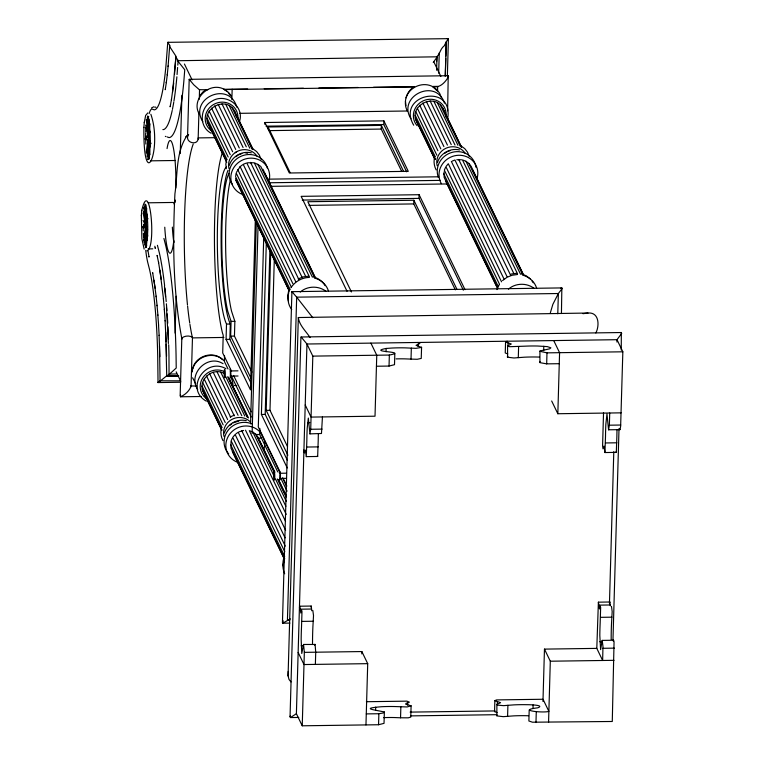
<?xml version="1.0" encoding="UTF-8"?>
<svg xmlns="http://www.w3.org/2000/svg" width="764" height="764" viewBox="0 0 764 764"><rect width="100%" height="100%" fill="white"/><g stroke="black" fill="none" stroke-linecap="round" stroke-linejoin="round"><path stroke-width="1.15" d="M145.637 247.431L145.762 204.981M148.159 159.37L148.216 139.86M148.283 116.911L148.226 137.568L149.276 119.146M312.514 643.517L312.543 639.306A54.406 7.659 89.2 0 1 312.896 626.881L313.517 615.583L312.829 610.465M611.171 639.458L611.19 635.247A54.406 7.659 89.2 0 1 611.553 622.822L612.174 611.515L611.486 606.396M447.628 110.837L448.22 75.722L189.195 79.332L187.552 136.775C186.521 142.801 196.892 145.552 198.153 139.182L198.917 112.203M198.153 139.182L198.162 137.902L215.639 137.663M447.322 38.668C449.881 36.729 444.409 44.742 444.333 45.725C440.265 48.676 440.188 53.69 436.75 56.813L177.926 60.719A2.655 0.745 51 0 0 178.088 61.387L184.745 69.753L183.923 80.287A137.128 19.31 89.2 0 1 168.93 137.568L167.192 136.937M175.109 333.114L176.169 296.26M180.247 153.583L181.908 95.338M180.151 395.991L181.822 338.041C184.525 335.759 189.653 335.195 192.48 337.411L191.067 386.145C189.539 390.824 185.041 394.892 180.533 396.783L180.514 395.093M191.076 386.718L190.694 385.744M199.289 99.291L199.538 89.684L207.76 89.789M224.54 355.747L224.377 361.467L227.987 368.945M231.864 99.606L232.16 89.226M255.348 219.363L250.468 389.869L226.068 339.397L226.507 324.06A80.459 11.326 89.2 0 1 217.329 239.371A80.459 11.326 89.2 0 1 226.469 166.963M251.146 383.375L229.859 339.34L230.298 324.003A80.459 11.326 89.2 0 1 221.178 247.565A80.459 11.326 89.2 0 1 228.035 170.257M251.165 378.581L230.652 336.141L231.072 321.367L227.787 311.311A75.655 10.658 89.2 0 1 221.818 234.863A75.655 10.658 89.2 0 1 229.047 173.332M251.881 372.163L234.443 336.093L234.863 321.319L231.578 311.254A75.655 10.658 89.2 0 1 230.336 180.294M250.563 423.848L256.322 222.257M252.12 433.398L258.06 225.838M264.869 124.351L264.927 122.517L383.881 120.865L408.282 171.337L289.327 172.998L264.927 122.517M263.761 236.114L258.299 426.952L280.541 472.954M267.992 128.81L268.049 126.977L381.341 125.392L403.402 171.04M277.771 471.923L259.674 434.487L259.846 428.432M287.254 467.94L261.403 414.46L266.283 243.706M287.426 460.406L265.194 414.403L269.902 249.58M287.866 455.22L266.187 410.373L270.743 251.165M287.531 446.625L269.988 410.325L274.333 258.242M289.89 623.099L282.756 623.195L282.451 622.555L291.905 291.667L561.846 287.913L561.435 313.546M290.979 681.937L289.002 679.435L288.076 675.92L298.332 317.537L588.003 313.039C599.196 311.922 599.664 325.674 595.853 332.961M298.791 717.444L290.454 717.558L290.053 716.737L300.911 336.991L621.333 332.531L621.256 350.027M366.386 701.715L406.897 701.151L409.418 702.145L405.971 703.396L405.741 704.207L411.108 705.812L407.107 706.948L394.53 706.538A54.406 15.576 1.6 0 0 381.694 706.71C360.455 708.438 373.348 709.575 384.368 711.991L384.025 723.355L378.552 724.74L302.238 725.8L296.394 713.7L306.956 344.01L301.236 337.115M302.238 725.8L304.339 652.361L303.547 644.463L301.77 653.506L301.159 639.458A54.406 7.659 89.2 0 1 301.513 627.043L301.99 611.582L301.599 610.235L300.815 613.024L299.822 606.215L299.431 607.485M303.929 449.948L304.368 452.928L305.361 450.149L306.278 456.624L306.841 440.742A54.406 7.659 89.2 0 1 307.195 428.317L308.322 418.07L309.917 433.876L310.719 429.272L312.81 356.119L306.956 344.01L616.997 339.693L621.734 333.362M315.37 664.384L315.723 652.208L315.093 644.463L303.547 644.463M309.917 433.876L321.472 433.484L322.446 416.934M361.792 653.898L361.859 651.558L304.339 652.361M401.759 171.528L381.236 129.068L381.341 125.392M365.966 724.912L367.713 663.658L361.859 651.558M406.62 171.785L383.776 124.532L383.881 120.865M375.582 710.434L375.678 707.13M386.068 351.755L386.154 348.451L392.171 348.031A54.406 15.576 1.6 0 1 405.016 347.859L415.979 348.336L421.547 347.419L416.036 345.328L419.894 343.466L417.373 342.473M378.552 724.74L378.868 713.729L383.127 713.003L384.368 711.991M376.442 366.233L389.038 366.061L389.353 355.05C409.026 351.259 366.481 352.242 386.154 348.451M389.038 366.061L394.501 364.676L394.845 353.312M455.325 289.852L413.782 203.921L413.887 200.254L307.825 201.725L351.44 291.963M411.108 705.812L410.755 717.1L408.234 717.826L400.546 717.788L400.861 706.776M421.585 347.133L421.231 358.421L417.268 359.281L411.022 359.109L411.338 348.097M463.347 290.186L418.997 198.373L419.102 194.705L301.15 196.348L347.047 291.285M407.661 705.067L407.718 702.861M418.137 346.388L418.204 344.182M436.616 61.588L436.846 56.851A2.684 0.812 -45.6 0 1 436.979 57.243L433.255 62.457M436.616 70.231L436.989 57.109M437.552 90.983L437.686 86.37L432.94 86.437M438.67 73.172L439.252 52.917M445.231 76.324L445.746 58.427M445.813 56.039L446.224 41.724M445.326 75.455L446.281 42.068M447.37 75.626L448.42 38.649L167.698 42.335L168.462 42.326M447.265 183.952L270.332 186.34M497.068 712.621L494.547 711.637L494.862 700.636L496.562 699.91L543.023 699.261L548.877 711.36C544.302 713.175 515.891 710.424 537.808 707.808C545.649 704.952 528.182 704.656 526.768 704.694A54.406 15.576 1.6 0 0 513.924 704.876L503.562 705.649L497.908 705.153L496.992 704.322L500.611 702.679L494.862 700.636M507.774 353.942L505.252 352.958L505.567 341.947L507.258 341.221M528.592 715.763L526.453 715.706A54.406 15.576 1.6 0 0 513.609 715.878L503.247 716.661L496.877 715.906L496.877 704.618M497.288 704.914L497.383 701.619M539.288 357.074L537.149 357.017A54.406 15.576 1.6 0 0 524.314 357.199L513.952 357.982L507.573 357.227L507.573 345.93L511.307 344.001L505.567 341.947M559.267 363.693L546.671 363.865L539.938 362.652L539.919 350.943L549.65 348.833L550.892 347.821L547.291 346.598L537.464 346.016A54.406 15.576 1.6 0 0 524.62 346.188L509.693 346.694L507.888 346.216L508.089 342.931M507.592 716.298L507.907 705.287M518.298 357.609L518.613 346.608M610.341 605.89L609.853 601.994L598.393 602.175L599.463 608.965L600.256 606.177L600.647 607.514L600.17 622.975A54.406 7.659 89.2 0 0 599.816 635.4L600.599 649.601L602.194 640.404L613.578 640.242L614.055 641.836L612.279 721.483L532.47 722.209L528.879 720.987L529.194 709.976M533.005 708.238L533.091 704.933M543.672 350.657L543.796 346.254M535.975 722.543L536.29 711.542M546.671 363.865L546.986 352.853L539.89 351.297M542.965 701.467L544.465 649.114L596.799 648.378L602.643 660.488L602.968 646.43L602.194 640.404M557.787 313.775L558.36 293.519L562.151 288.553M548.562 722.372L550.309 661.213L544.465 649.114M621.103 412.846L557.835 413.735L559.582 352.681L553.728 340.582M596.799 648.378L598.393 602.175M603.531 412.741L602.586 445.87L603.016 448.84L604.018 446.071L604.935 452.546L616.319 452.383L616.873 436.492A54.406 7.659 89.2 0 1 616.997 430.17M604.935 452.546L605.499 436.655A54.406 7.659 89.2 0 1 605.852 424.23L606.979 413.993L608.574 429.788L609.376 425.195L609.72 413.009M613.798 451.629L609.462 603.264L609.853 601.994M616.93 342.043L616.997 339.693L622.841 351.803L620.626 426.57L619.948 429.635L608.574 429.788M612.957 640.49L619.012 428.594M288.076 675.92L288.219 671.422M143.89 127.34C143.174 196.854 162.703 148.417 150.852 114.256M141.369 215.4L141.875 238.74L144.157 249.102M146.659 226.793L146.678 226.287M298.332 317.537C299.268 325.302 305.953 331.194 310.088 337.535M147.108 156.992L148.092 139.793M144.597 245.063L146.688 208.362M168.07 66.439L169.723 45.573A1.872 0.525 51 0 0 169.56 45.009L167.755 42.555L166.075 64.214A109.176 15.376 89.2 0 1 154.137 109.825L152.046 109.042A48.753 6.866 89.2 0 0 149.152 113.578M174.517 74.156L175.921 56.851A4.317 1.213 51 0 0 175.758 55.887L169.885 46.929A4.412 1.242 51 0 1 169.665 45.916L169.723 45.573M175.921 56.851L172.54 92.301M177.067 74.519L177.611 67.471M177.792 65.112L178.155 60.413L175.835 57.176M144.272 122.536L145.647 115.421L147.844 112.891M141.76 210.606C149.792 174.832 156.763 248.434 146.946 250.85M539.575 362.298L540.024 361.611M143.871 127.559L144.3 122.211M141.35 215.629L141.789 210.272M149.142 139.182L149.075 136.25M147.949 218.351C147.032 220.29 144.883 229.821 146.201 224.148M167.249 74.891L168.156 65.895M280.006 477.72L280.035 474.625M167.335 74.27L166.304 82.665L166.399 81.977M173.714 82.98L171.403 99.903M405.483 101.268L405.961 105.623M146.23 152.16L147.92 139.707M150.069 123.854L148.226 137.434L150.145 131.303M143.718 240.221L147.251 214.187M165.32 89.207L165.244 89.694L166.371 82.216M226.765 162.407L208.782 125.2C199.585 109.624 225.762 94.994 234.405 110.761L252.913 149.028M226.583 159.619L225.838 164.212L226.316 168.672M192.327 371.906C192.385 357.304 212.287 349.253 222.458 359.634M239.466 121.629C244.843 106.091 225.37 92.444 212.029 101.135C199.729 107.256 198.621 126.776 211.15 133.242M235.723 175.749L236.172 173.008L291.313 287.063M221.761 430.247L203.768 393.03C196.549 380.883 212.459 366.386 224.215 373.51M221.579 427.448C220.271 431.861 220.844 436.597 222.973 440.637M284.027 557.93L230.957 448.134L231.014 441.754M288.649 290.673L287.837 295.639L288.381 300.739M288.802 292.497C287.197 298.208 287.971 304.826 291.733 309.525M283.645 558.503C282.393 563.517 282.565 569.056 284.676 573.793M434.936 159.514L416.943 122.307C407.756 106.731 433.923 92.1 442.576 107.867L461.59 147.204M434.754 156.725C433.446 161.128 434.019 165.864 436.148 169.914M447.637 118.735C453.969 82.044 395.685 94.344 413.687 125.191M497.202 287.197L444.132 177.401L444.037 171.938M171.499 99.415L170.114 106.836L170.21 106.311M310.881 606.845L311.196 606.053L311.741 610.77M550.338 312.829L552.859 304.349L558.36 293.519L296.671 297.158L291.905 291.667L292.707 292.173M314.567 645.131L314.921 644.3M613.225 641.072L613.578 640.242M180.438 380.844L160.125 380.797L157.967 382.573L158.473 381.838M187.552 136.775L187.934 135.572M230.384 376.041L230.336 371.065M290.053 716.737L290.416 715.83M507.258 356.941L507.907 356.377M496.562 715.62L497.211 715.066M448.611 76.524C445.574 81.872 440.274 88.146 433.312 86.657M282.451 622.555L283.31 620.922M229.362 165.225C232.141 156.219 242.217 150.603 251.356 152.838M236.563 172.148L240.116 166.638L242.427 164.928M192.891 368.554C196.463 355.833 214.264 350.905 223.623 360.322M224.358 433.064C227.137 424.049 237.212 418.433 246.342 420.668M232.323 438.269L231.158 440.838L284.752 551.704M406.066 97.83C409.303 86.924 423.036 81.213 432.997 86.79M437.533 162.331C440.312 153.325 450.388 147.71 459.517 149.945M445.498 167.545L444.333 170.114L499.475 284.17M284.676 558.389L282.957 565.723M496.972 289.604L499.169 284.752M306.278 456.624L317.662 456.471L318.216 440.58A54.406 7.659 89.2 0 1 318.34 434.258M146.535 224.845L146.029 225.915M146.258 223.909L146.65 225.208M186.788 136.011C175.701 152.533 177.735 174.803 174.918 193.817C172.635 242.064 172.903 290.903 181.794 338.519L182.118 338.958M145.227 138.351L145.112 139.325M142.706 226.421L143.116 227.758M199.901 95.624L202.775 92.091L205.535 90.047M291.008 287.646C294.971 281.524 301.875 277.657 309.162 277.418M234.51 435.203L232.714 437.419L285.278 546.155M146.182 225.093L146.172 226.297M145.867 225.437L145.828 226.058M151.473 107.982L153.812 106.769M296.394 713.7L290.454 717.558M185.728 136.861L188.641 134.54M235.216 152.733L236.754 151.587M235.885 156.763L238.244 155.016M414.623 86.475C406.152 91.164 402.79 102.834 407.498 111.305M444.839 153.287L446.405 152.122M300.242 292.087C307.157 285.851 318.502 285.545 325.836 291.208M230.088 425.176L231.664 424.01M235.885 433.895L237.423 432.758M502.569 280.579L506.933 277.342L511.966 275.279L517.333 274.524M508.413 289.193C515.328 282.957 526.663 282.651 534.007 288.314M146.258 153.02L146.831 152.838M146.058 225.141L146.01 226.068M560.442 288.439L561.846 287.913M148.751 159.017L147.929 159.561L148.703 158.463L148.292 159.304C151.243 145.657 150.699 131.198 148.12 117.522L147.471 116.08L148.77 116.644M146.23 247.087L145.418 247.631L146.182 246.524L145.781 247.374C148.732 233.727 148.178 219.268 145.599 205.592M239.151 154.643L241.863 153.526M245.865 163.257L243.2 164.355L298.858 279.481M447.312 151.75L450.025 150.632M452.259 161.099L454.924 160.001L510.572 275.126M298.199 278.927L303.022 276.94L308.159 276.224M230.145 416.915L234.472 415.138M233.23 422.845L238.779 421.088M239.084 431.822L243.64 430.466M290.387 618.888L282.756 623.195M160.182 381.121L166.609 375.898L178.661 375.697M447.494 75.875L448.22 75.722M620.607 332.665L621.333 332.531M247.698 162.761L254.288 162.789L309.43 276.854M456.815 159.733L461.523 159.791M511.192 274.047L516.33 273.331M146.497 224.903L145.886 225.972M582.989 313.689L588.003 313.039M144.702 242.064L144.052 242.007M224.005 89.34L247.603 89.016M264.239 88.777L303.442 88.232M318.884 88.022L358.087 87.478M373.539 87.258L412.741 86.714M224.158 89.569L414.289 86.915M239.781 113.33L407.212 111M266.006 126.175L383.776 124.532M269.138 130.625L381.236 129.068M150.594 160.832L175.214 160.497M268.489 179.158L438.708 176.79M269.023 182.768L440.446 180.38M302.238 200.072L418.997 198.373M148.206 202.804L172.826 202.46A23.092 3.257 89.2 0 1 174.507 204.809M308.904 205.382L413.782 203.921M148.082 248.902L152.771 248.835M231.072 321.367L234.863 321.319M226.507 324.06L230.298 324.003M230.652 336.141L234.443 336.093M223.9 337.449L192.442 337.889A109.137 15.366 89.2 0 1 189.93 324.356M226.068 339.397L229.859 339.34M312.81 356.119L389.353 355.05M546.986 352.853L622.841 351.803M230.241 370.96L237.996 370.846M176.341 373.968L169.197 374.073L166.733 376.26L178.652 376.089M230.289 376.108L238.043 376.003M180.629 382.248L158.033 382.563L157.718 356.769A109.176 15.376 89.2 0 0 149.563 269.606L147.672 262.157A48.753 6.866 89.2 0 1 145.733 250.382M196.892 386.059L190.685 385.925M234.376 385.543L236.754 385.505M180.533 396.783L201.476 396.497M266.187 410.373L269.988 410.325M261.403 414.46L265.194 414.403M307.529 422.673L309.802 422.645M310.719 429.272L322.093 429.11M609.376 425.195L620.75 425.032M255.338 434.544L259.674 434.487M257.946 438.183L261.517 438.125M306.832 447.036L318.206 446.883M605.489 442.958L616.863 442.795M279.71 473.279L286.347 473.183M279.758 478.426L286.404 478.331M299.822 606.215L311.196 606.053M300.252 609.194L311.636 609.032M598.909 605.136L610.283 604.973M289.814 620.043L287.436 620.072L296.671 297.158L312.82 317.767M301.847 621.399L313.221 621.237M600.504 617.331L611.878 617.178M301.15 645.761L303.423 645.733M599.807 641.703L602.08 641.664M602.997 648.302L614.371 648.139M367.713 663.658L303.996 664.546L298.141 652.446M550.309 661.213L614.027 660.325M410.125 712.115L495.062 710.931M366.281 713.901L378.868 713.729M410.765 715.887L496.524 714.693M411.022 359.109L404.7 358.86A54.406 15.576 1.6 0 0 396.077 358.889M400.546 717.788L394.214 717.539A54.406 15.576 1.6 0 0 383.471 717.635M149.085 138.389L148.512 138.112M245.721 152.991L247.631 153.201M145.762 204.762L144.95 204.141L145.752 206.013M155.932 107.304L155.378 107.084A50.663 7.134 89.2 0 0 154.748 107.237M523.674 275.069L471.111 166.342L468.886 163.458L465.935 161.261L462.459 159.896L517.6 273.961M224.836 89.684C210.052 80.678 190.332 99.129 199.328 114.199M255.157 163.133L259.98 165.798M521.43 273.904L526.148 275.756L530.264 278.841M522.652 275.126C529.118 276.874 534.8 281.715 536.653 288.276M313.259 276.797C318.149 278.201 322.542 281.228 325.139 285.669M314.491 278.02C320.956 279.767 326.629 284.609 328.482 291.17M225.963 368.706C205.487 356.912 184.439 389.019 206.328 401.167M274.944 472.248L257.936 437.065L255.711 434.181L252.76 431.985L249.284 430.629L285.87 506.312M165.339 136.345L165.941 136.584M199.557 89.904L193.76 84.794L189.195 79.332L190.198 79.953M166.733 375.859L165.683 332.159M223.059 363.702C207.502 353.646 187.285 374.226 197.733 389.506M433.102 86.848L436.798 89.598L439.596 93.218L441.296 97.448M432.978 86.934L436.97 90.639M461.179 146L464.798 148.693L467.53 152.227L469.192 156.362M224.931 89.741L228.637 92.492L231.425 96.111M223.928 89.168L227.462 91.795M253.018 148.894L256.628 151.587L259.359 155.121L261.03 159.256M616.319 452.383L616.042 451.744M317.662 456.471L317.385 455.822M619.948 429.635L619.614 428.938M416.943 122.307L418.061 123.749M532.088 281.2L533.301 282.776M228.799 93.533L230.145 95.261M208.782 125.2L210.453 127.368M228.283 377.149L248.415 417.927M203.768 393.03L206.003 395.924M195.718 383.834L192.614 377.798M410.908 118.783C396.803 96.102 436.12 77.422 444.457 103.13M202.737 121.677C188.393 98.212 229.41 80.22 236.716 107.094M433.704 61.626L440.866 76.438M472.467 169.723L523.493 275.25M461.408 147.385L442.576 107.867M468.886 163.458L522.481 274.314M440.341 104.983L460.386 146.44M465.935 161.261L520.551 274.257M437.39 102.787L457.951 145.303M433.914 101.421L454.991 145.007M458.706 159.466L513.838 273.531M430.161 100.991L451.237 144.587M426.379 101.526L447.446 145.112M451.371 161.462L507.019 276.587M422.826 102.987L443.894 146.573M503.944 278.87L448.287 163.744L445.889 166.695L501.547 281.821M419.742 105.27L440.818 148.856M417.345 108.221L437.906 150.737M415.797 111.639L436.865 155.226M443.741 173.762L497.841 285.698M415.196 115.288L435.241 156.754M456.996 202.852L458.028 204.991M479.152 248.692L480.184 250.831M420.229 128.027L427.458 142.973M433.131 154.729L435.203 158.998M415.587 118.926L435.117 159.323M445.488 180.781L497.02 287.379M551.675 400.995L557.835 413.735M419.102 194.705L465.009 289.651M413.887 200.254L456.987 289.403M268.049 126.977L290.119 172.616M370.903 343.122L376.757 355.222L375.019 416.199L311.063 417.087L305.218 404.987M262.95 169.236L315.513 277.962M264.822 173.676L276.673 198.201M277.704 200.33L298.829 244.031M299.86 246.17L315.322 278.144M252.206 148.159L235.761 114.142L235.961 115.956M260.715 166.351L314.31 277.208M232.18 107.877L252.216 149.333M257.764 164.155L312.39 277.151M229.229 105.68L249.78 148.197M225.752 104.315L246.304 146.841M250.535 162.36L305.676 276.425M221.999 103.885L243.067 147.481M246.753 162.894L302.41 278.029M218.218 104.42L239.285 148.006M214.655 105.881L235.732 149.467M240.116 166.638L295.773 281.763M211.58 108.163L232.648 151.75M237.719 169.589L292.86 283.645M209.183 111.114L230.25 154.7M184.43 64.033L192.098 79.905M207.627 114.533L228.188 157.05M235.57 176.656L290.196 289.651M207.025 118.181L227.07 159.647M235.77 178.48L235.961 180.294L289.04 290.1M207.416 121.82L226.44 161.156M289.365 291.342L235.961 180.294M148.779 138.924L151.071 143.661M231.502 371.151L222.706 352.958L223.212 335.234L222.419 332.808A100.848 14.201 89.2 0 1 214.436 236.706A100.848 14.201 89.2 0 1 222.563 152.217M233.574 375.439L251.175 411.834M283.129 478.302L286.748 485.799M259.779 430.82L279.423 471.464M282.527 477.882L286.662 486.439M231.091 375.353L251.222 417.01M280.875 478.34L287.073 491.176M278.554 479.706L286.28 495.693M259.292 440.446L274.238 471.359M278.363 479.887L285.067 493.745M231.272 383.031L247.717 417.048M255.711 434.181L274.257 472.553M277.351 478.952L286.108 497.077M227.682 376.767L247.211 417.163M252.76 431.985L273.884 475.685M275.432 478.885L286.252 501.27M225.752 376.7L244.776 416.036M220.739 372.154L241.816 415.74M245.531 430.199L286.242 514.411M216.986 371.724L238.062 415.31M143.059 220.357L147.643 229.84M241.749 430.734L285.545 521.344M213.204 372.259L234.271 415.845M238.196 432.185L285.602 530.254M209.651 373.711L230.718 417.297M235.111 434.468L285.096 537.866M206.566 375.993L227.643 419.579M204.169 378.944L225.246 422.53M202.622 382.363L223.174 424.889M230.556 444.495L284.666 556.421M202.021 386.021L222.066 427.477M202.412 389.659L221.942 430.056M232.313 451.505L283.845 558.112M176.169 371.829L180.772 381.351M234.405 110.761L235.427 113.292M229.401 378.591L230.757 381.971M163.916 238.454L165.826 245.998A137.128 19.31 89.2 0 1 176.064 355.48L176.217 368.028L169.054 374.541L168.968 355.881A129.087 18.183 89.2 0 0 168.682 344.726M157.422 245.292L159.332 252.817A129.087 18.183 89.2 0 1 164.623 285.736M157.193 255.892L157.078 255.377L158.654 262.892M155.168 247.861L155.283 248.386L154.825 246.228M145.676 125.105L148.006 136.603M148.474 138.905L150.097 146.965M143.155 213.175L147.815 236.181M158.549 262.415L161.299 279.509M148.951 256.58L149.037 257.067L148.063 251.136M152.743 273.149L152.657 272.672L155.149 288.248M153.975 280.226L156.181 296.69M159.877 270.112L163.496 299.068M146.296 119.528L148.226 137.701M148.474 139.974L150.04 154.739M143.785 207.598L147.28 240.536M164.47 286.175L165.549 296.671M156.085 296.155L157.107 305.724M163.372 298.6L164.403 309.745M157.021 305.266L157.919 315.255M166.495 307.758L168.405 343.466M164.289 309.353L165.167 320.88M157.833 314.883L158.597 325.206M165.062 320.574L166.16 341.88M158.52 324.91L159.151 335.482M147.28 117.522L148.226 137.635M148.331 140.003L149.228 158.941M144.759 205.592L146.65 245.827M159.084 335.272L159.848 356.635M166.246 344.134L166.552 356.072M159.504 345.863L160.077 381.035M189.739 323.096A109.137 15.366 89.2 0 1 187.6 306.097M187.476 304.884A109.137 15.366 89.2 0 1 193.216 144.09M167.058 148.598A36.72 5.167 89.2 0 1 172.33 143.718A36.72 5.167 89.2 0 1 175.815 175.09A44.608 6.284 89.2 0 1 175.835 188.03M175.319 200.101A44.608 6.284 89.2 0 1 175.157 202.317M173.772 240.784A36.72 5.167 89.2 0 1 168.959 252.368A36.72 5.167 89.2 0 1 164.766 227.214M176.876 76.801A129.087 18.183 89.2 0 1 173.934 101.163M173.753 102.252A129.087 18.183 89.2 0 1 172.435 109.357M172.206 110.446A129.087 18.183 89.2 0 1 162.856 129.622M164.871 287.971A129.087 18.183 89.2 0 1 166.208 301.579M166.39 303.776A129.087 18.183 89.2 0 1 166.915 310.48M167.163 313.909A129.087 18.183 89.2 0 1 167.746 323.201M167.937 326.753A129.087 18.183 89.2 0 1 168.491 339.197M144.692 239.046A48.753 6.866 89.2 0 1 144.492 235.98M173.867 242.503A36.72 5.167 89.2 0 1 172.349 227.109M229.935 369.843A4.192 0.592 89.2 0 1 230.862 373.653A4.192 0.592 89.2 0 1 230.012 377.101M279.28 472.801A4.192 0.592 89.2 0 1 280.082 472.715A4.192 0.592 89.2 0 1 280.235 478.359A4.192 0.592 89.2 0 1 279.471 479.42M145.857 144.052A23.092 3.257 89.2 0 1 145.647 133.27M145.676 132.096A23.092 3.257 89.2 0 1 145.848 127.559M144.3 242.178A23.092 3.257 89.2 0 1 143.995 239.896M143.747 237.661A23.092 3.257 89.2 0 1 143.403 233.268M143.279 230.938A23.092 3.257 89.2 0 1 143.155 227.347M143.47 213.528A23.092 3.257 89.2 0 1 143.642 211.552M144.004 208.496A23.092 3.257 89.2 0 1 144.32 206.652M438.345 177.382A19.606 18.584 -25.8 0 1 452.154 152.342A19.606 18.584 -25.8 0 1 475.915 167.201M441.334 183.656A19.606 18.584 -25.8 0 1 456.414 155.455A19.606 18.584 -25.8 0 1 477.022 178.633M437.142 165.664A15.528 14.717 -25.8 0 1 446.147 148.149A15.528 14.717 -25.8 0 1 465.114 153.172M417.144 125.707A16.541 15.672 -25.8 0 1 425.424 99.998A16.541 15.672 -25.8 0 1 445.918 116.93M232.476 184.554A19.606 18.584 -25.8 0 1 240.622 156.467A19.606 18.584 -25.8 0 1 267.381 168.175M243.745 194.868A19.606 18.584 -25.8 0 1 231.845 171.699A19.606 18.584 -25.8 0 1 256.112 158.797A19.606 18.584 -25.8 0 1 268.852 181.526M228.971 168.558A15.528 14.717 -25.8 0 1 237.976 151.043A15.528 14.717 -25.8 0 1 256.952 156.066M212.115 131.284A16.541 15.672 -25.8 0 1 214.264 104.124A16.541 15.672 -25.8 0 1 237.957 117.761M228.703 453.902A19.606 18.584 -25.8 0 1 228.092 430.313A19.606 18.584 -25.8 0 1 251.872 423.867M264.592 442.528A19.606 18.584 -25.8 0 1 263.847 449.356M237.785 462.382A19.606 18.584 -25.8 0 1 229.248 434.764A19.606 18.584 -25.8 0 1 259.34 431.288M223.967 436.387A15.528 14.717 -25.8 0 1 231.607 419.56A15.528 14.717 -25.8 0 1 250.095 421.671M230.976 377.702A16.541 15.672 -25.8 0 1 232.944 385.591M207.101 399.123A16.541 15.672 -25.8 0 1 202.622 378.094A16.541 15.672 -25.8 0 1 224.224 371.514M146.354 136.918C146.612 145.704 147.395 132.315 146.354 136.918M143.833 224.988C144.062 233.727 144.912 220.443 143.833 224.988M224.196 371.409A4.192 0.592 89.2 0 0 224.769 377.798A4.192 0.592 89.2 0 0 225.227 371.619A4.192 0.592 89.2 0 0 224.196 371.409M273.665 473.718A4.192 0.592 89.2 0 0 274.238 480.117A4.192 0.592 89.2 0 0 274.687 473.938A4.192 0.592 89.2 0 0 273.665 473.718"/></g></svg>
